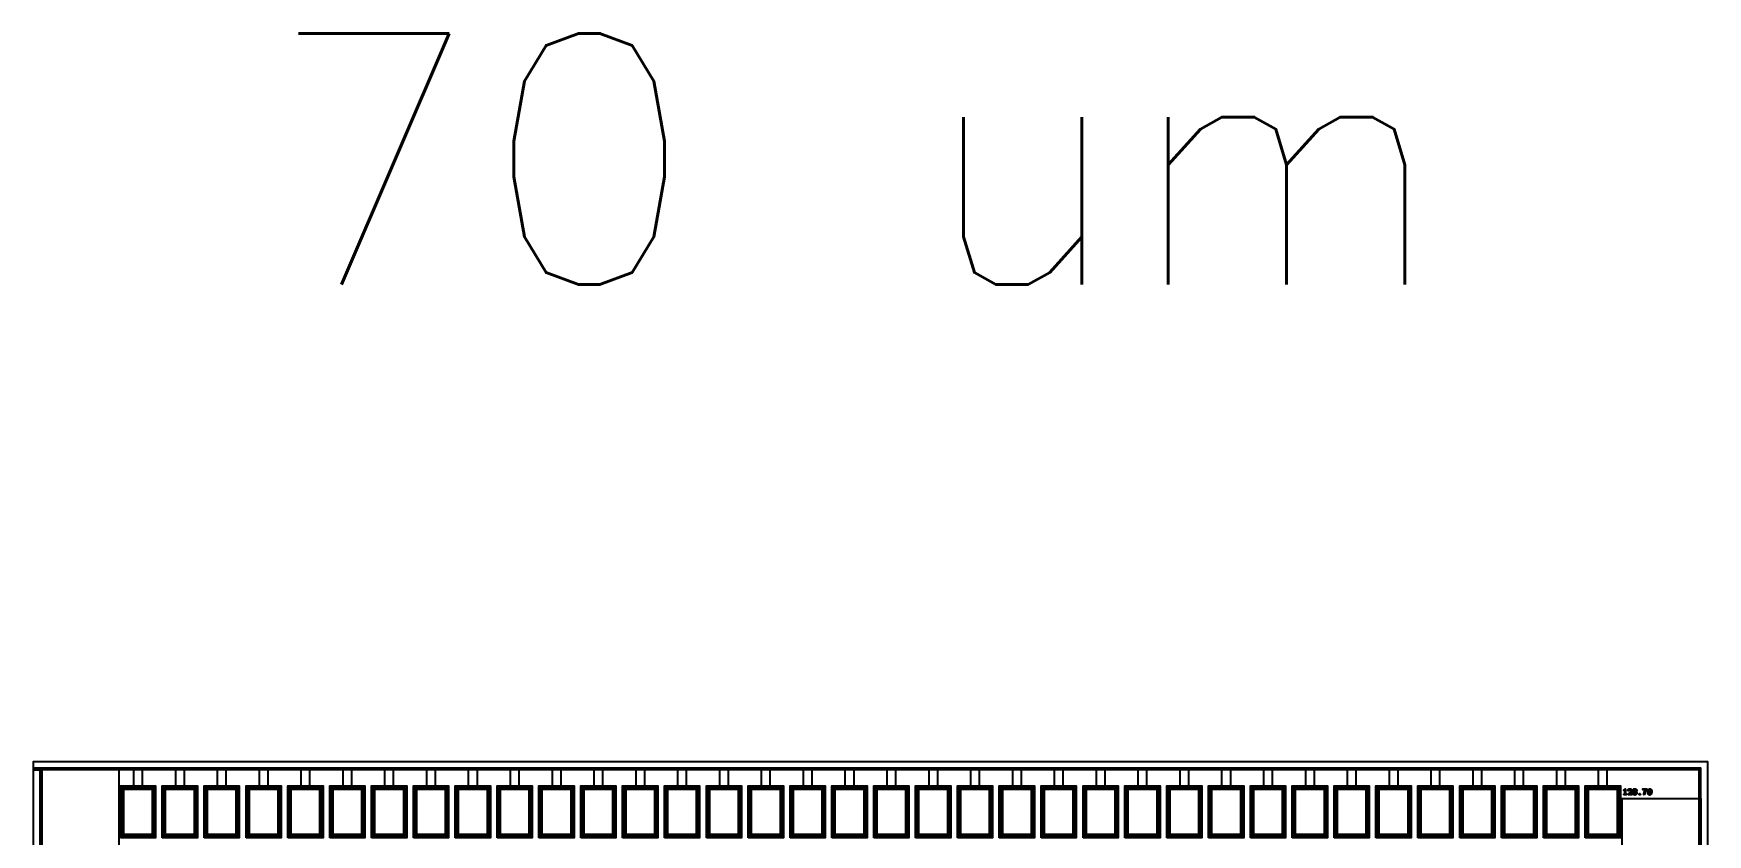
# Model space of a CAD drawing. Extents: x -87611 to 96139, y 77822 to 138139.
# Drawn here: x 18058 to 28058, y 130389 to 135176 of the extents above; entities that cross this region are included whole.
import ezdxf

# ---------------------------------------------------------------- set-up
doc = ezdxf.new("R2010")
doc.units = 0
doc.header["$MEASUREMENT"] = 0
doc.layers.get('0').update_dxf_attribs({"color": 6})
for name, color, linetype in [('L12D0 Etch', 190, 'Continuous'), ('L14D0 Au', 2, 'Continuous'), ('L15D0 PVIA', 7, 'Continuous'), ('L3D0 Base', 3, 'Continuous'), ('L4D0 Cntr', 1, 'Continuous'), ('L7D0 DE', 42, 'Continuous'), ('L8D0 Wire', 5, 'Continuous')]:
    doc.layers.add(name, color=color, linetype=linetype)
doc.styles.get("Standard").update_dxf_attribs({"font": 'txt.shx'})

# ---------------------------------------------------------------- blocks, each defined once
blk = doc.blocks.new('128PAD')
at = {"layer": 'L14D0 Au'}
blk.add_lwpolyline([(-90, 10), (-90, 290), (90, 290), (90, 10)], close=True, dxfattribs=at)
at = {"layer": 'L15D0 PVIA'}
blk.add_lwpolyline([(-85, 15), (-85, 285), (85, 285), (85, 15)], close=True, dxfattribs=at)
at = {"layer": 'L3D0 Base'}
for points in [[(-25, 300), (-25, 410), (25, 410), (25, 300)], [(-100, 0), (-100, 300), (100, 300), (100, 0)]]:
    blk.add_lwpolyline(points, close=True, dxfattribs=at)
at = {"layer": 'L4D0 Cntr'}
blk.add_lwpolyline([(-95, 5), (-95, 295), (95, 295), (95, 5)], close=True, dxfattribs=at)
at = {"layer": 'L8D0 Wire'}
blk.add_lwpolyline([(-105, -5), (-105, 305), (105, 305), (105, -5)], close=True, dxfattribs=at)
blk = doc.blocks.new('_128PADS')
for p in [(-4375, 4550), (-4125, 4550), (-3875, 4550), (-3625, 4550), (-3375, 4550), (-3125, 4550), (-2875, 4550), (-2625, 4550), (-2375, 4550), (-2125, 4550), (-1875, 4550), (-1625, 4550), (-1375, 4550), (-1125, 4550), (-875, 4550), (-625, 4550), (-375, 4550), (-125, 4550), (125, 4550), (375, 4550), (625, 4550), (875, 4550), (1125, 4550), (1375, 4550), (1625, 4550), (1875, 4550), (2125, 4550), (2375, 4550), (2625, 4550), (2875, 4550), (3125, 4550), (3375, 4550), (3625, 4550), (3875, 4550), (4125, 4550), (4375, 4550)]:
    blk.add_blockref('128PAD', p)
for p, rotation in [((-4550, 4375), 90), ((4550, 4375), 270), ((-4550, 4125), 90), ((4550, 4125), 270), ((-4550, 3875), 90), ((4550, 3875), 270), ((-4550, 3625), 90), ((4550, 3625), 270), ((-4550, 3375), 90), ((4550, 3375), 270), ((-4550, 3125), 90), ((4550, 3125), 270), ((-4550, 2875), 90), ((4550, 2875), 270), ((-4550, 2625), 90), ((4550, 2625), 270), ((-4550, 2375), 90), ((4550, 2375), 270), ((-4550, 2125), 90), ((4550, 2125), 270), ((-4550, 1875), 90), ((4550, 1875), 270), ((-4550, 1625), 90), ((4550, 1625), 270), ((-4550, 1375), 90), ((4550, 1375), 270), ((-4550, 1125), 90), ((4550, 1125), 270), ((-4550, 875), 90), ((4550, 875), 270), ((-4550, 625), 90), ((4550, 625), 270), ((-4550, 375), 90), ((4550, 375), 270), ((-4550, 125), 90), ((4550, 125), 270), ((-4550, -125), 90), ((4550, -125), 270), ((-4550, -375), 90), ((4550, -375), 270), ((-4550, -625), 90), ((4550, -625), 270), ((-4550, -875), 90), ((4550, -875), 270), ((-4550, -1125), 90), ((4550, -1125), 270), ((-4550, -1375), 90), ((4550, -1375), 270), ((-4550, -1625), 90), ((4550, -1625), 270), ((-4550, -1875), 90), ((4550, -1875), 270), ((-4550, -2125), 90), ((4550, -2125), 270), ((-4550, -2375), 90), ((4550, -2375), 270), ((-4550, -2625), 90), ((4550, -2625), 270), ((-4550, -2875), 90), ((4550, -2875), 270), ((-4550, -3125), 90), ((4550, -3125), 270), ((-4550, -3375), 90), ((4550, -3375), 270), ((-4550, -3625), 90), ((4550, -3625), 270), ((-4550, -3875), 90), ((4550, -3875), 270), ((-4550, -4125), 90), ((4550, -4125), 270), ((-4550, -4375), 90), ((4550, -4375), 270), ((-4375, -4550), 180), ((-4125, -4550), 180), ((-3875, -4550), 180), ((-3625, -4550), 180), ((-3375, -4550), 180), ((-3125, -4550), 180), ((-2875, -4550), 180), ((-2625, -4550), 180), ((-2375, -4550), 180), ((-2125, -4550), 180), ((-1875, -4550), 180), ((-1625, -4550), 180), ((-1375, -4550), 180), ((-1125, -4550), 180), ((-875, -4550), 180), ((-625, -4550), 180), ((-375, -4550), 180), ((-125, -4550), 180), ((125, -4550), 180), ((375, -4550), 180), ((625, -4550), 180), ((875, -4550), 180), ((1125, -4550), 180), ((1375, -4550), 180), ((1625, -4550), 180), ((1875, -4550), 180), ((2125, -4550), 180), ((2375, -4550), 180), ((2625, -4550), 180), ((2875, -4550), 180), ((3125, -4550), 180), ((3375, -4550), 180), ((3625, -4550), 180), ((3875, -4550), 180), ((4125, -4550), 180), ((4375, -4550), 180)]:
    blk.add_blockref('128PAD', p, dxfattribs=dict(rotation=rotation))
blk = doc.blocks.new('$64_70')
at = {"layer": 'L12D0 Etch'}
blk.add_lwpolyline([(0, 0), (0, 9950), (50, 9950), (50, 50), (9950, 50), (9950, 9950), (0, 9950), (0, 10000), (10000, 10000), (10000, 0)], close=True, dxfattribs=at)
at = {"layer": 'L14D0 Au'}
for points in [[(40, 9490), (40, 9960), (510, 9960), (510, 9490)], [(9490, 9490), (9490, 9780), (9960, 9780), (9960, 9490)]]:
    blk.add_lwpolyline(points, close=True, dxfattribs=at)
at = {"layer": 'L3D0 Base'}
for points in [[(0, 0), (0, 9960), (40, 9960), (40, 40), (9960, 40), (9960, 9960), (0, 9960), (0, 10000), (10000, 10000), (10000, 0)], [(9500.934, 9800.82), (9498.193, 9802.929), (9500.934, 9805.249), (9505.574, 9805.249), (9505.574, 9828.236), (9497.982, 9828.236), (9500.513, 9830.556), (9503.887, 9832.454), (9505.996, 9836.039), (9508.105, 9837.727), (9510.214, 9834.774), (9510.214, 9805.249), (9515.908, 9805.249), (9516.962, 9804.616), (9517.384, 9802.929), (9514.853, 9800.82)], [(9500.302, 9826.127), (9497.982, 9828.236), (9505.574, 9828.236), (9501.356, 9826.127)], [(9527.507, 9824.229), (9525.609, 9825.073), (9524.765, 9827.604), (9525.82, 9831.822), (9527.929, 9834.563), (9531.514, 9836.883), (9535.943, 9837.727), (9540.582, 9836.883), (9544.378, 9834.774), (9545.011, 9834.352), (9535.732, 9833.298), (9531.936, 9832.032), (9529.827, 9829.291), (9530.459, 9827.393), (9529.616, 9825.073)], [(9527.296, 9800.82), (9524.765, 9803.14), (9525.609, 9805.038), (9537.841, 9815.794), (9541.637, 9819.59), (9543.535, 9823.597), (9543.956, 9825.917), (9542.48, 9830.345), (9541.637, 9831.4), (9537.419, 9833.087), (9535.732, 9833.298), (9545.011, 9834.352), (9547.753, 9830.767), (9548.596, 9826.127), (9548.596, 9825.917), (9547.963, 9821.699), (9545.854, 9817.692), (9542.48, 9813.896), (9539.528, 9811.154), (9537.63, 9809.678), (9533.623, 9806.303), (9532.568, 9805.249), (9548.596, 9805.038), (9548.596, 9803.562), (9548.174, 9801.453), (9546.065, 9800.82)], [(9548.596, 9805.038), (9532.568, 9805.249), (9543.956, 9805.249), (9544.378, 9807.358), (9546.276, 9807.991), (9548.174, 9807.147)], [(9557.454, 9803.562), (9554.712, 9807.358), (9553.868, 9811.365), (9555.134, 9815.794), (9555.766, 9816.637), (9559.352, 9819.59), (9566.311, 9818.113), (9561.882, 9816.848), (9560.828, 9816.005), (9558.508, 9811.998), (9558.508, 9811.365), (9560.195, 9807.147), (9560.828, 9806.514), (9564.835, 9804.616), (9566.311, 9804.616)], [(9566.311, 9800.188), (9561.671, 9800.82), (9557.875, 9803.14), (9557.454, 9803.562), (9566.311, 9804.616), (9570.74, 9805.671), (9571.794, 9806.514), (9573.903, 9810.521), (9573.903, 9811.365), (9572.216, 9815.583), (9571.794, 9816.005), (9567.787, 9817.903), (9566.311, 9818.113), (9559.352, 9819.59), (9560.617, 9820.222), (9556.61, 9822.964), (9556.188, 9823.597), (9554.501, 9828.025), (9555.766, 9832.243), (9557.875, 9834.774), (9566.311, 9833.298), (9561.882, 9832.032), (9561.25, 9831.611), (9559.352, 9827.815), (9561.461, 9824.018), (9565.678, 9822.542), (9566.311, 9822.542), (9572.849, 9820.644), (9572.005, 9820.222), (9575.801, 9817.692), (9576.856, 9816.637), (9578.543, 9812.419), (9578.754, 9811.365), (9577.699, 9806.936), (9575.169, 9803.351), (9571.373, 9801.031), (9566.944, 9800.188)], [(9572.849, 9820.644), (9566.311, 9822.542), (9570.74, 9823.597), (9571.162, 9824.018), (9573.271, 9827.815), (9571.162, 9831.611), (9567.155, 9833.087), (9566.311, 9833.298), (9557.875, 9834.774), (9561.882, 9836.883), (9566.311, 9837.727), (9570.951, 9836.883), (9574.536, 9834.774), (9577.488, 9830.978), (9577.91, 9828.025), (9576.434, 9823.597)], [(9595.836, 9800.82), (9593.305, 9801.875), (9592.04, 9804.827), (9593.094, 9807.78), (9596.047, 9808.834), (9598.578, 9807.78), (9599.843, 9804.827), (9598.789, 9802.086)], [(9622.409, 9800.188), (9620.089, 9803.14), (9620.089, 9803.351), (9620.3, 9808.202), (9620.511, 9809.256), (9621.354, 9813.685), (9621.987, 9816.215), (9623.463, 9820.644), (9625.361, 9824.651), (9627.892, 9828.658), (9630.633, 9832.454), (9630.844, 9832.454), (9613.129, 9832.665), (9613.129, 9836.461), (9613.762, 9837.516), (9615.449, 9837.937), (9617.347, 9837.094), (9635.273, 9837.094), (9636.538, 9836.883), (9637.382, 9836.25), (9638.015, 9834.774), (9637.804, 9833.72), (9636.538, 9832.454), (9633.586, 9828.869), (9633.375, 9828.447), (9630.844, 9824.862), (9629.579, 9822.753), (9627.681, 9818.535), (9626.205, 9813.685), (9625.15, 9809.045), (9624.728, 9804.195), (9624.728, 9802.929), (9623.885, 9800.82)], [(9615.449, 9829.923), (9613.762, 9830.345), (9613.129, 9831.4), (9613.129, 9832.665), (9630.844, 9832.454), (9617.769, 9832.454), (9617.347, 9830.556)], [(9647.716, 9804.195), (9646.661, 9805.46), (9644.552, 9809.467), (9643.498, 9814.107), (9643.076, 9818.957), (9643.498, 9824.018), (9644.763, 9828.658), (9646.661, 9832.243), (9650.036, 9835.828), (9653.832, 9837.516), (9655.097, 9837.727), (9659.104, 9836.672), (9662.689, 9833.509), (9655.097, 9833.298), (9651.512, 9831.4), (9650.036, 9829.291), (9648.348, 9825.284), (9647.716, 9820.222), (9647.716, 9819.59), (9648.138, 9814.317), (9649.403, 9809.889), (9649.825, 9809.045), (9652.988, 9805.249), (9655.097, 9804.616)], [(9655.097, 9800.188), (9651.09, 9801.242), (9647.716, 9804.195), (9655.097, 9804.616), (9658.682, 9806.303), (9660.369, 9809.045), (9661.846, 9813.263), (9662.478, 9818.113), (9662.478, 9819.59), (9662.056, 9824.651), (9660.58, 9828.869), (9660.369, 9829.291), (9656.995, 9832.665), (9655.097, 9833.298), (9662.689, 9833.509), (9663.533, 9832.243), (9665.642, 9828.447), (9666.907, 9823.808), (9667.118, 9818.957), (9666.696, 9813.685), (9665.431, 9809.256), (9663.533, 9805.46), (9660.158, 9801.875), (9656.362, 9800.188)]]:
    blk.add_lwpolyline(points, close=True, dxfattribs=at)
at = {"layer": 'L4D0 Cntr'}
blk.add_lwpolyline([(0, 0), (0, 9955), (45, 9955), (45, 45), (9955, 45), (9955, 9955), (0, 9955), (0, 10000), (10000, 10000), (10000, 0)], close=True, dxfattribs=at)
at = {"layer": 'L7D0 DE'}
blk.add_lwpolyline([(0, 0), (0, 9960), (40, 9960), (40, 40), (9960, 40), (9960, 9960), (0, 9960), (0, 10000), (10000, 10000), (10000, 0)], close=True, dxfattribs=at)
at = {"rotation": 270}
blk.add_blockref('_128PADS', (5000, 5000), dxfattribs=at)

msp = doc.modelspace()

# ---------------------------------------------------------------- block references
at = {"linetype": 'Continuous'}
msp.add_blockref('$64_70', (18058, 120825), dxfattribs=at)

# ---------------------------------------------------------------- texts
at = {"linetype": 'Continuous', "insert": (19449, 135176), "char_height": 1500, "attachment_point": 1}
msp.add_mtext_dynamic_manual_height_columns('70 um', width=19353.23, gutter_width=1, heights=[0], dxfattribs=at)

doc.saveas('drawing.dxf')
